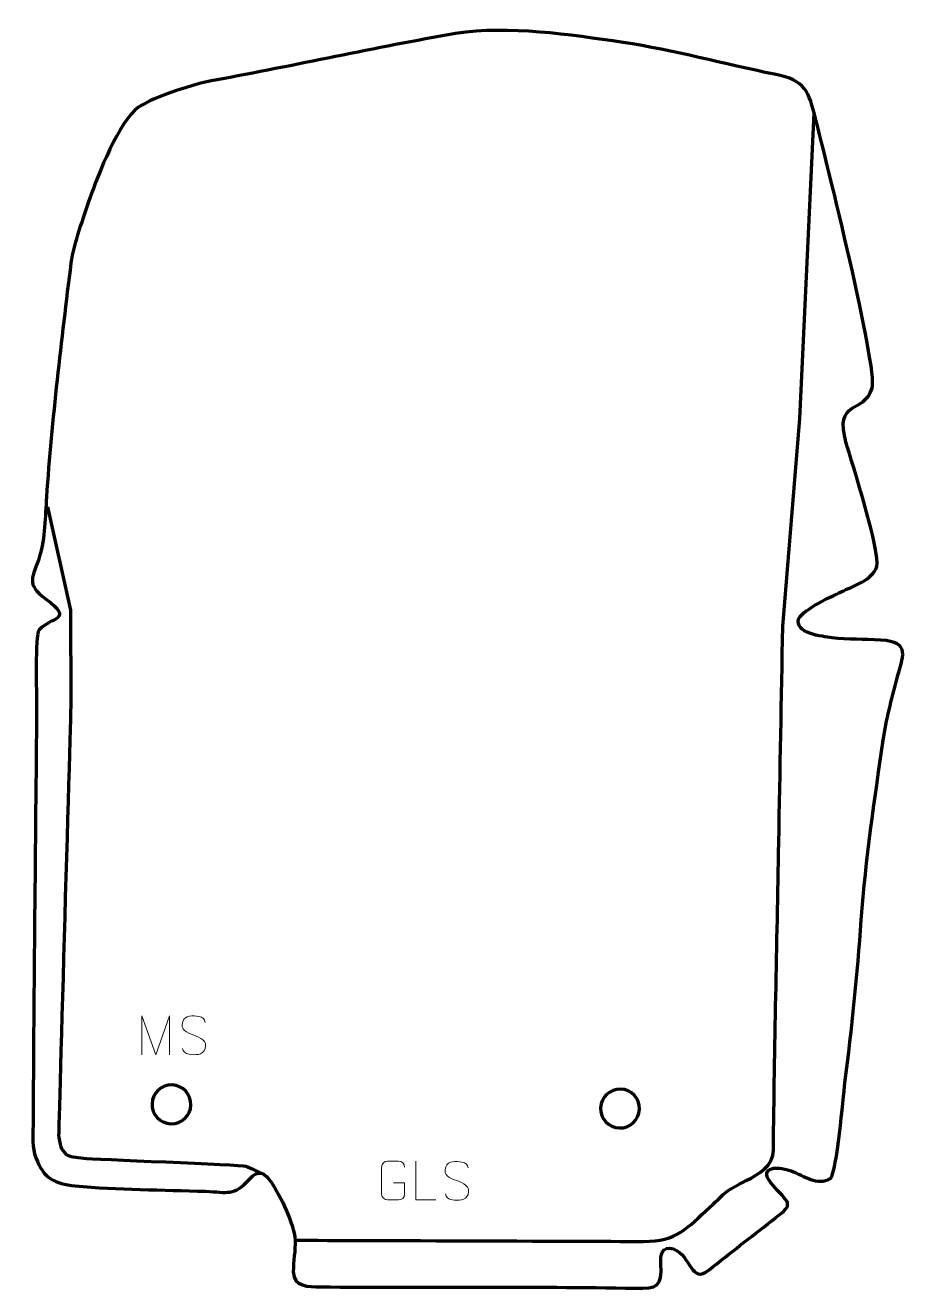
# Model space of a CAD drawing. Header units: millimetres. Extents: x 1020 to 1590, y 68 to 881.
import ezdxf

# ---------------------------------------------------------------- set-up
doc = ezdxf.new("R2010")
doc.units = ezdxf.units.MM
doc.header["$MEASUREMENT"] = 0
doc.layers.add('layer 2', color=7, linetype='Continuous')
doc.layers.add('layer 3', color=7, linetype='Continuous')

msp = doc.modelspace()

# ---------------------------------------------------------------- linework, layer by layer
at = {"layer": 'layer 2', "color": 140, "lineweight": 158}
for points in [[(1193.4841, 99.6627), (1193.4841, 99.6627), (1416.3874, 98.9129), (1417.5773, 98.8708), (1417.5773, 98.8708), (1439.2322, 98.8376), (1445.4844, 107.4791), (1460.2128, 120.9181), (1460.2128, 120.9181), (1471.5509, 131.2635), (1469.5601, 130.9903), (1483.6459, 138.0606), (1483.6459, 138.0606), (1492.0789, 142.2934), (1501.0566, 147.0917), (1501.1709, 157.8935), (1501.1709, 157.8935), (1501.8673, 223.6413), (1503.4555, 289.6594), (1504.6438, 355.4218), (1504.6438, 355.4218), (1505.481, 401.7516), (1506.3218, 448.0815), (1507.168, 494.4111), (1507.168, 494.4111), (1507.168, 494.4111), (1518.2607, 628.2462), (1518.2607, 628.2462), (1518.2607, 628.2462), (1518.2607, 628.2462), (1527.4325, 824.609), (1527.4325, 824.609)], [(1034.0055, 571.329), (1034.0055, 571.329), (1048.9985, 505.008), (1048.9985, 505.008), (1048.9985, 505.008), (1048.9985, 505.008), (1049.1767, 446.4917), (1049.1767, 446.4917), (1049.1767, 446.4917), (1049.1767, 446.4917), (1041.1945, 168.7212), (1041.2799, 167.3945), (1041.2799, 167.3945), (1041.3653, 166.0677), (1041.9853, 161.148), (1042.5996, 159.8024), (1042.5996, 159.8024), (1043.2139, 158.4569), (1044.4658, 156.4271), (1046.133, 154.9118), (1046.133, 154.9118), (1047.8002, 153.3966), (1052.8148, 152.9544), (1057.2958, 152.3986), (1057.2958, 152.3986), (1061.7769, 151.8428), (1159.0779, 148.2654), (1161.6941, 147.3784), (1161.6941, 147.3784), (1164.3102, 146.4915), (1171.1585, 142.8571), (1171.1585, 142.8571)]]:
    msp.add_open_spline(points, degree=3, knots=[0, 0, 0, 0, 0.11111111, 0.11111111, 0.11111111, 0.11111111, 0.22222222, 0.22222222, 0.22222222, 0.22222222, 0.33333333, 0.33333333, 0.33333333, 0.33333333, 0.44444444, 0.44444444, 0.44444444, 0.44444444, 0.55555556, 0.55555556, 0.55555556, 0.55555556, 0.66666667, 0.66666667, 0.66666667, 0.66666667, 0.77777778, 0.77777778, 0.77777778, 0.77777778, 1, 1, 1, 1], dxfattribs=at)
at = {"layer": 'layer 2', "color": 142, "lineweight": 200}
for points in [[(1113.4128, 174.5717), (1106.5135, 174.816), (1101.1186, 180.607), (1101.3629, 187.5062), (1101.3629, 187.5062), (1101.6072, 194.4054), (1107.3981, 199.8003), (1114.2974, 199.556), (1114.2974, 199.556), (1121.1966, 199.3118), (1126.5915, 193.5207), (1126.3472, 186.6216), (1126.3472, 186.6216), (1126.103, 179.7224), (1120.312, 174.3274), (1113.4128, 174.5717)], [(1402.0274, 171.8981), (1395.1282, 172.1424), (1389.7333, 177.9334), (1389.9775, 184.8326), (1389.9775, 184.8326), (1390.2218, 191.7318), (1396.0128, 197.1267), (1402.912, 196.8825), (1402.912, 196.8825), (1409.8113, 196.6382), (1415.2062, 190.8472), (1414.9619, 183.948), (1414.9619, 183.948), (1414.7176, 177.0488), (1408.9266, 171.6538), (1402.0274, 171.8981)]]:
    msp.add_open_spline(points, degree=3, knots=[0, 0, 0, 0, 0.2, 0.2, 0.2, 0.2, 0.4, 0.4, 0.4, 0.4, 0.6, 0.6, 0.6, 0.6, 1, 1, 1, 1], dxfattribs=at)
at = {"layer": 'layer 3', "color": 242, "lineweight": 158}
msp.add_open_spline([(1027.0751, 443.2702), (1027.073, 450.6812), (1025.8871, 488.5911), (1028.657, 492.3014), (1028.657, 492.3014), (1036.1917, 500.486), (1051.7396, 498.6216), (1032.8982, 512.1631), (1032.8982, 512.1631), (1019.788, 522.0242), (1024.6471, 525.7378), (1029.025, 539.7), (1029.025, 539.7), (1032.5943, 551.0833), (1032.585, 565.4898), (1033.423, 577.582), (1033.423, 577.582), (1036.896, 627.8288), (1042.9674, 678.415), (1049.1643, 728.3971), (1049.1643, 728.3971), (1050.897, 740.8336), (1057.1489, 757.6246), (1061.2581, 769.8943), (1061.2581, 769.8943), (1066.549, 784.6993), (1080.1589, 819.8034), (1092.69, 828.4303), (1092.69, 828.4303), (1103.1291, 835.617), (1129.081, 843.632), (1141.9673, 845.9318), (1141.9673, 845.9318), (1193.6166, 855.2511), (1245.0393, 866.9725), (1296.667, 875.8481), (1296.667, 875.8481), (1331.4653, 881.2043), (1369.7498, 875.0672), (1404.4685, 870.1646), (1404.4685, 870.1646), (1437.0384, 865.189), (1469.4813, 856.2304), (1501.9141, 849.6652), (1501.9141, 849.6652), (1522.0495, 845.5892), (1523.7102, 839.3362), (1528.4648, 820.5721), (1528.4648, 820.5721), (1534.7375, 795.918), (1568.3942, 661.3799), (1564.7146, 647.6645), (1564.7146, 647.6645), (1559.1051, 630.7815), (1540.0178, 641.0978), (1548.0399, 612.4394), (1548.0399, 612.4394), (1551.6803, 599.6884), (1570.4085, 541.5797), (1567.6226, 532.948), (1567.6226, 532.948), (1564.7765, 524.1297), (1552.555, 520.5201), (1544.7239, 516.7312), (1544.7239, 516.7312), (1538.0551, 513.5046), (1521.0927, 505.7894), (1517.5187, 499.6975), (1517.5187, 499.6975), (1514.0703, 490.1016), (1532.8764, 487.9937), (1538.6981, 487.2342), (1538.6981, 487.2342), (1549.8031, 485.9392), (1559.3166, 486.3005), (1570.1583, 485.6647), (1570.1583, 485.6647), (1590.1613, 484.4914), (1584.3339, 475.2437), (1580.4892, 460.3172), (1580.4892, 460.3172), (1577.193, 447.4381), (1573.6769, 434.4981), (1571.8007, 421.3307), (1571.8007, 421.3307), (1566.1365, 382.0797), (1560.526, 345.5172), (1557.7253, 305.7879), (1557.7253, 305.7879), (1555.193, 270.0688), (1551.6951, 236.3495), (1547.1793, 200.8444), (1547.1793, 200.8444), (1546.0754, 191.4232), (1542.0242, 143.8489), (1537.9098, 139.411), (1537.9098, 139.411), (1529.0676, 134.2824), (1521.2996, 141.1907), (1512.4829, 144.2951), (1512.4829, 144.2951), (1502.0845, 147.9563), (1490.3623, 146.4815), (1501.333, 134.3991), (1501.333, 134.3991), (1512.8213, 121.7468), (1514.1842, 123.0975), (1500.0694, 112.1114), (1500.0694, 112.1114), (1486.5061, 101.5546), (1473.2093, 91.2729), (1459.7402, 80.5327), (1459.7402, 80.5327), (1447.791, 71.0042), (1448.5151, 89.8333), (1436.8212, 94.0376), (1436.8212, 94.0376), (1429.2091, 96.7745), (1428.4325, 89.6923), (1428.7789, 84.2552), (1428.7789, 84.2552), (1429.6865, 70.0051), (1426.4793, 68.4635), (1412.3635, 68.7649), (1412.3635, 68.7649), (1345.0621, 70.2017), (1277.1762, 68.8619), (1209.7269, 69.6531), (1209.7269, 69.6531), (1201.9421, 69.7444), (1192.4414, 69.639), (1192.2509, 79.3126), (1192.2509, 79.3126), (1192.3182, 86.2542), (1193.5342, 93.3272), (1193.4841, 99.6627), (1193.4841, 99.6627), (1192.3477, 110.9756), (1184.3189, 127.3279), (1178.1233, 136.8798), (1178.1233, 136.8798), (1174.1522, 143.0021), (1169.6342, 145.6467), (1164.3237, 139.0938), (1164.3237, 139.0938), (1153.675, 127.6971), (1150.1249, 130.6236), (1135.7988, 131.1569), (1135.7988, 131.1569), (1108.5314, 132.1431), (1078.9363, 132.0323), (1051.9906, 134.6001), (1051.9906, 134.6001), (1038.4994, 135.8856), (1031.6657, 139.5467), (1026.5945, 152.6175), (1026.5945, 152.6175), (1024.0134, 159.2697), (1024.6857, 166.487), (1024.8277, 173.4615), (1024.8277, 173.4615), (1025.2547, 263.4), (1026.3319, 353.3341), (1027.0751, 443.2702)], degree=3, knots=[0, 0, 0, 0, 0.02380952, 0.02380952, 0.02380952, 0.02380952, 0.04761905, 0.04761905, 0.04761905, 0.04761905, 0.07142857, 0.07142857, 0.07142857, 0.07142857, 0.0952381, 0.0952381, 0.0952381, 0.0952381, 0.11904762, 0.11904762, 0.11904762, 0.11904762, 0.14285714, 0.14285714, 0.14285714, 0.14285714, 0.16666667, 0.16666667, 0.16666667, 0.16666667, 0.19047619, 0.19047619, 0.19047619, 0.19047619, 0.21428571, 0.21428571, 0.21428571, 0.21428571, 0.23809524, 0.23809524, 0.23809524, 0.23809524, 0.26190476, 0.26190476, 0.26190476, 0.26190476, 0.28571429, 0.28571429, 0.28571429, 0.28571429, 0.30952381, 0.30952381, 0.30952381, 0.30952381, 0.33333333, 0.33333333, 0.33333333, 0.33333333, 0.35714286, 0.35714286, 0.35714286, 0.35714286, 0.38095238, 0.38095238, 0.38095238, 0.38095238, 0.4047619, 0.4047619, 0.4047619, 0.4047619, 0.42857143, 0.42857143, 0.42857143, 0.42857143, 0.45238095, 0.45238095, 0.45238095, 0.45238095, 0.47619048, 0.47619048, 0.47619048, 0.47619048, 0.5, 0.5, 0.5, 0.5, 0.52380952, 0.52380952, 0.52380952, 0.52380952, 0.54761905, 0.54761905, 0.54761905, 0.54761905, 0.57142857, 0.57142857, 0.57142857, 0.57142857, 0.5952381, 0.5952381, 0.5952381, 0.5952381, 0.61904762, 0.61904762, 0.61904762, 0.61904762, 0.64285714, 0.64285714, 0.64285714, 0.64285714, 0.66666667, 0.66666667, 0.66666667, 0.66666667, 0.69047619, 0.69047619, 0.69047619, 0.69047619, 0.71428571, 0.71428571, 0.71428571, 0.71428571, 0.73809524, 0.73809524, 0.73809524, 0.73809524, 0.76190476, 0.76190476, 0.76190476, 0.76190476, 0.78571429, 0.78571429, 0.78571429, 0.78571429, 0.80952381, 0.80952381, 0.80952381, 0.80952381, 0.83333333, 0.83333333, 0.83333333, 0.83333333, 0.85714286, 0.85714286, 0.85714286, 0.85714286, 0.88095238, 0.88095238, 0.88095238, 0.88095238, 0.9047619, 0.9047619, 0.9047619, 0.9047619, 0.92857143, 0.92857143, 0.92857143, 0.92857143, 0.95238095, 0.95238095, 0.95238095, 0.95238095, 1, 1, 1, 1], dxfattribs=at)
at = {"layer": 'layer 3', "color": 250, "lineweight": 9}
for points, knots in [([(1094.8387, 219.005), (1094.8387, 219.005), (1094.8387, 243.9629), (1094.8387, 243.9629), (1094.8387, 243.9629), (1094.8387, 243.9629), (1103.7638, 219.005), (1103.7638, 219.005), (1103.7638, 219.005), (1103.7638, 219.005), (1112.5237, 243.9624), (1112.5237, 243.9624), (1112.5237, 243.9624), (1112.5237, 243.9624), (1112.5237, 219.005), (1112.5237, 219.005)], [0, 0, 0, 0, 0.2, 0.2, 0.2, 0.2, 0.4, 0.4, 0.4, 0.4, 0.6, 0.6, 0.6, 0.6, 1, 1, 1, 1]), ([(1128.2309, 231.6549), (1123.9826, 233.1253), (1119.0745, 234.9211), (1121.0796, 240.4414), (1121.0796, 240.4414), (1122.5831, 244.5813), (1127.7967, 244.1928), (1131.4003, 243.5917), (1131.4003, 243.5917), (1134.2609, 243.1145), (1135.1256, 241.9013), (1135.4362, 239.8172)], [0, 0, 0, 0, 0.25, 0.25, 0.25, 0.25, 0.5, 0.5, 0.5, 0.5, 1, 1, 1, 1]), ([(1128.2309, 231.6548), (1132.2495, 230.0081), (1137.279, 228.1198), (1135.445, 222.7595), (1135.445, 222.7595), (1133.9852, 218.4931), (1129.0744, 218.7498), (1125.3483, 219.3045), (1125.3483, 219.3045), (1122.5983, 219.7143), (1121.3774, 220.9278), (1120.9994, 223.04)], [0, 0, 0, 0, 0.25, 0.25, 0.25, 0.25, 0.5, 0.5, 0.5, 0.5, 1, 1, 1, 1]), ([(1256.7299, 136.5395), (1256.7299, 136.5395), (1263.898, 136.5395), (1263.898, 136.5395), (1263.898, 136.5395), (1263.898, 136.5395), (1263.898, 129.3714), (1263.898, 129.3714), (1263.898, 129.3714), (1263.7583, 127.048), (1262.0811, 125.5684), (1259.9333, 125.5576), (1259.9333, 125.5576), (1257.6015, 125.558), (1255.2695, 125.558), (1252.938, 125.5576), (1252.938, 125.5576), (1251.0131, 125.4522), (1249.0409, 127.3367), (1249.0521, 129.354), (1249.0521, 129.354), (1249.0525, 135.1241), (1249.0525, 140.8938), (1249.0521, 146.6631), (1249.0521, 146.6631), (1249.0563, 148.8012), (1250.8031, 150.5204), (1252.9554, 150.507), (1252.9554, 150.507), (1255.2811, 150.507), (1257.6072, 150.507), (1259.9333, 150.507), (1259.9333, 150.507), (1261.88, 150.5424), (1263.8714, 149.0509), (1263.898, 146.6132)], [0, 0, 0, 0, 0.1, 0.1, 0.1, 0.1, 0.2, 0.2, 0.2, 0.2, 0.3, 0.3, 0.3, 0.3, 0.4, 0.4, 0.4, 0.4, 0.5, 0.5, 0.5, 0.5, 0.6, 0.6, 0.6, 0.6, 0.7, 0.7, 0.7, 0.7, 0.8, 0.8, 0.8, 0.8, 1, 1, 1, 1]), ([(1283.9495, 125.5537), (1283.9495, 125.5537), (1271.0004, 125.5537), (1271.0004, 125.5537), (1271.0004, 125.5537), (1271.0004, 125.5537), (1271.0004, 150.5073), (1271.0004, 150.5073)], [0, 0, 0, 0, 0.33333333, 0.33333333, 0.33333333, 0.33333333, 1, 1, 1, 1]), ([(1297.475, 138.0306), (1293.2267, 139.501), (1288.3186, 141.2968), (1290.3237, 146.8171), (1290.3237, 146.8171), (1291.8272, 150.957), (1297.0408, 150.5685), (1300.6444, 149.9674), (1300.6444, 149.9674), (1303.505, 149.4902), (1304.3697, 148.277), (1304.6803, 146.1929)], [0, 0, 0, 0, 0.25, 0.25, 0.25, 0.25, 0.5, 0.5, 0.5, 0.5, 1, 1, 1, 1]), ([(1297.475, 138.0305), (1301.4936, 136.3838), (1306.5231, 134.4955), (1304.6891, 129.1352), (1304.6891, 129.1352), (1303.2293, 124.8688), (1298.3185, 125.1255), (1294.5924, 125.6802), (1294.5924, 125.6802), (1291.8424, 126.09), (1290.6215, 127.3035), (1290.2435, 129.4157)], [0, 0, 0, 0, 0.25, 0.25, 0.25, 0.25, 0.5, 0.5, 0.5, 0.5, 1, 1, 1, 1])]:
    msp.add_open_spline(points, degree=3, knots=knots, dxfattribs=at)

doc.saveas('drawing.dxf')
